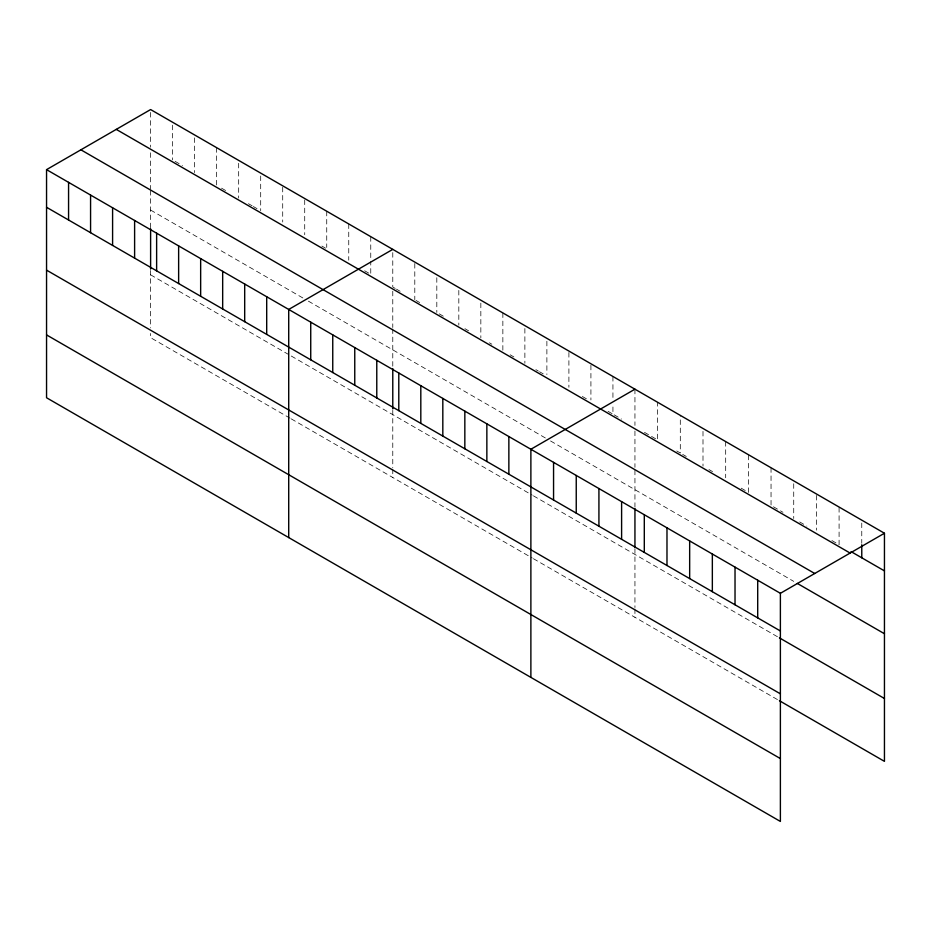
<?xml version="1.0" encoding="UTF-8"?>
<svg xmlns="http://www.w3.org/2000/svg" width="931" height="931" viewBox="0 0 931 931"><rect width="100%" height="100%" fill="white"/><g stroke="black" fill="none" stroke-linecap="round" stroke-linejoin="round"><path stroke-width="0.7" stroke-dasharray="4.66 3.49" d="M175.075 161.331L182.418 165.567M221.555 188.167L227.664 191.693M248.461 203.703L252.126 205.821M253.348 206.531L257.026 208.649M321.847 246.063L325.513 248.181M364.649 270.781L370.759 274.319L370.759 261.285M395.221 288.435L392.777 287.027L392.777 250.823M396.455 289.145L400.121 291.263M416.017 300.445L419.683 302.563M439.257 313.852L444.145 316.68M464.941 328.69L468.607 330.808M489.403 342.806L491.847 344.226M510.188 354.816L513.865 356.934M535.884 369.642L538.327 371.05M539.549 371.76L543.215 373.878M582.352 396.478L587.252 399.294M608.036 411.304L612.935 414.132L612.935 405.439M614.157 414.83L621.489 419.066M644.496 432.356L657.623 439.932L657.623 402.285M676.732 450.965L680.305 453.025L680.305 415.377M682.702 454.409L686.275 456.469M708.957 469.573L712.541 471.633M741.192 488.181L748.361 492.313L748.361 454.665M773.428 506.79L782.983 512.306M799.694 521.954L806.851 526.085M831.918 540.562L839.087 544.693L839.087 507.046M150.613 210.069L303.494 298.327M308.394 301.155L545.659 438.14M550.558 440.968L793.724 581.363M150.613 274.831L290.041 355.328M291.263 356.026L532.206 495.141M533.428 495.839L778.2 637.165M290.041 418.182L150.613 337.685L150.613 333.496M291.263 418.892L532.206 557.995M533.428 558.705L778.2 700.019M861.769 523.036L861.769 543.308M816.406 495.397L816.406 530.158M793.724 483.748L793.724 518.509M771.043 467.758L771.043 505.405M725.68 441.573L725.68 477.766M702.998 431.367L702.998 466.128M634.942 389.193L634.942 425.386M634.942 431.03L634.942 467.339M634.942 470.132L634.942 506.964M634.942 548.696L634.942 607.536M634.942 608.932L634.942 617.311M612.935 376.473L612.935 399.643M590.917 365.22L590.917 399.969M568.899 352.5L568.899 387.261M546.881 341.246L546.881 374.553M524.875 328.527L524.875 363.288M502.856 312.921L502.856 350.58M480.838 303.11L480.838 337.86M458.82 290.402L458.82 325.152M436.814 277.694L436.814 312.444M414.795 263.531L414.795 299.735M392.777 291.217L392.777 327.526M392.777 328.922L392.777 367.151M392.777 410.327L392.777 467.723M392.777 469.119L392.777 477.498M370.759 236.66L370.759 259.83M348.753 223.952L348.753 260.156M326.734 211.244L326.734 247.448M304.716 199.979L304.716 234.74M282.71 187.271L282.71 222.02M260.692 176.006L260.692 210.767M238.673 163.297L238.673 198.047M216.655 147.692L216.655 185.339M194.649 137.881L194.649 172.631M172.631 125.173L172.631 159.923M150.613 112.453L150.613 147.214M150.613 152.8L150.613 189.109M150.613 190.506L150.613 228.77M150.613 270.514L150.613 327.91"/><path stroke-width="1.4" d="M46.55 169.64L780.387 593.315L780.387 821.445L46.55 397.758L46.55 169.64L150.613 109.555L884.45 533.242L884.45 761.36L779.398 700.706M392.777 249.38L288.715 309.453L288.715 537.571M634.942 389.193L530.879 449.266L530.879 677.384M780.387 593.315L884.45 533.242M851.027 551.594L884.45 570.889M116.27 129.386L850.108 553.061M80.892 149.81L814.73 573.496M797.308 583.423L884.45 633.743M46.55 207.287L780.387 630.974M779.398 637.851L884.45 698.506M46.55 270.141L780.387 693.828M46.55 334.904L780.387 758.579M861.769 544.763L861.769 557.797M757.706 580.222L757.706 617.87M735.025 567.13L735.025 604.778M712.343 554.026L712.343 591.685M689.662 540.934L689.662 578.582M666.98 527.842L666.98 565.489M644.299 514.75L644.299 552.397M634.942 508.396L634.942 547.253M621.605 501.646L621.605 539.305M598.924 488.554L598.924 526.201M576.242 475.462L576.242 513.109M553.561 462.37L553.561 500.017M508.861 436.558L508.861 474.205M486.855 423.849L486.855 461.497M464.837 411.141L464.837 448.789M442.819 398.421L442.819 436.08M420.812 385.713L420.812 423.361M398.794 373.005L398.794 410.652M392.777 368.583L392.777 408.884M376.776 360.297L376.776 397.944M354.758 347.589L354.758 385.236M332.751 334.881L332.751 372.528M310.733 322.161L310.733 359.82M266.697 296.745L266.697 334.392M244.69 284.036L244.69 321.684M222.672 271.328L222.672 308.976M200.654 258.609L200.654 296.267M178.636 245.9L178.636 283.548M156.629 233.192L156.629 270.84M150.613 228.77L150.613 269.071M134.611 220.484L134.611 258.131M112.593 207.776L112.593 245.423M90.575 195.068L90.575 232.715M68.568 182.348L68.568 220.007"/></g></svg>
